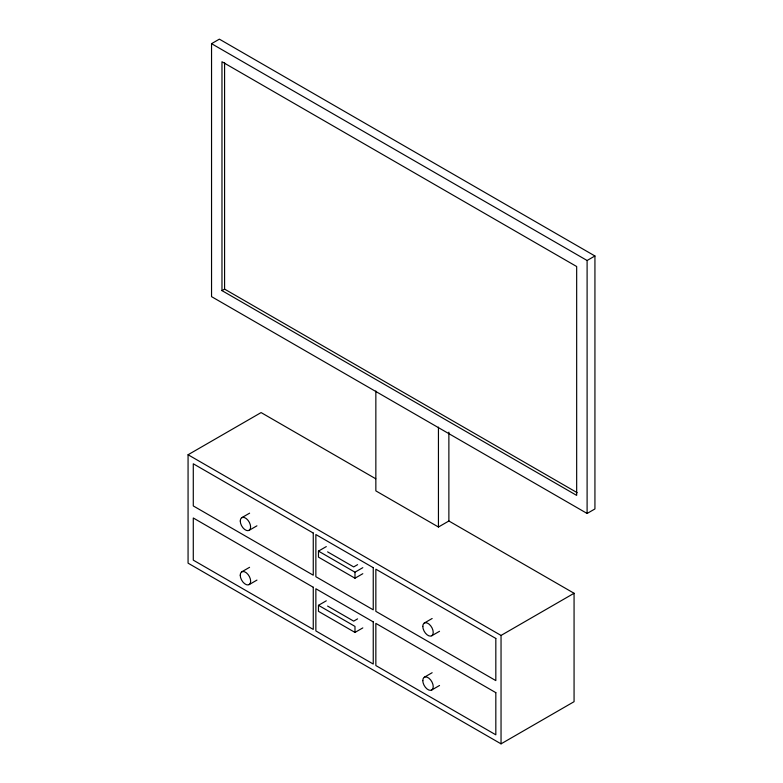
<?xml version="1.0" encoding="UTF-8"?>
<svg xmlns="http://www.w3.org/2000/svg" width="783" height="783" viewBox="0 0 783 783"><rect width="100%" height="100%" fill="white"/><g stroke="black" fill="none" stroke-linecap="round" stroke-linejoin="round"><path stroke-width="1.17" d="M211.547 43.672L219.367 39.15L594.933 255.982L594.933 508.95L587.103 513.462L211.547 296.64L211.547 43.672L587.103 260.494L594.933 255.982M221.971 290.61L576.67 495.394L576.67 266.523L221.971 61.74L221.971 290.61L224.584 289.113L577.159 492.673M375.85 390.991L375.85 490.882L438.441 527.018L448.874 520.998L574.066 593.269L574.066 701.685L501.042 743.85L188.067 563.163L188.067 454.747L261.101 412.582L375.762 478.785M241.79 517.671L249.62 513.159M249.102 530.345L256.932 525.824M241.761 571.825L249.581 567.313M249.141 584.607L256.961 580.086M362.813 573.694L354.983 578.216L318.475 557.134L318.475 551.115L326.296 546.593M357.596 564.66L353.681 566.921L327.607 551.868M318.475 551.115L354.983 572.197L362.813 567.675M362.813 627.907L354.983 632.419L318.475 611.347L318.475 605.318L326.296 600.806M357.596 618.873L353.681 621.134L327.607 606.071M424.327 623.023L432.147 618.501M431.697 635.796L439.527 631.284M424.327 677.226L432.147 672.714M188.067 454.747L501.042 635.434L574.066 593.269M431.697 690.009L439.527 685.487M318.475 605.318L354.983 626.4L354.983 632.419M587.103 260.494L587.103 513.462M501.042 635.434L501.042 743.85M448.874 432.147L448.874 520.998M438.441 427.126L438.441 527.018M354.983 572.197L354.983 578.216M224.584 62.669L224.584 289.113M313.259 533.047L193.284 463.781L193.284 505.935L313.259 575.202L313.259 533.047M373.246 567.675L315.862 534.544L315.862 576.709L373.246 609.84L373.246 567.675M495.825 638.448L375.85 569.182L375.85 611.347L495.825 680.603L495.825 638.448M313.259 587.25L193.284 517.984L193.284 560.148L313.259 629.415L313.259 587.25M373.246 621.888L315.862 588.757L315.862 630.922L373.246 664.043L373.246 621.888M495.825 692.652L375.85 623.385L375.85 665.55L495.825 734.816L495.825 692.652M240.273 521.028A7.311 4.218 60 0 0 248.035 530.668A7.311 4.218 60 0 0 248.035 520.333A7.311 4.218 60 0 0 240.273 521.028M240.234 575.202A7.38 4.258 60 0 0 248.054 584.94A7.38 4.258 60 0 0 248.054 574.507A7.38 4.258 60 0 0 240.234 575.202M422.8 626.4A7.38 4.258 60 0 0 430.621 636.129A7.38 4.258 60 0 0 430.621 625.705A7.38 4.258 60 0 0 422.8 626.4M422.8 680.603A7.38 4.258 60 0 0 430.621 690.342A7.38 4.258 60 0 0 430.621 679.908A7.38 4.258 60 0 0 422.8 680.603"/></g></svg>
